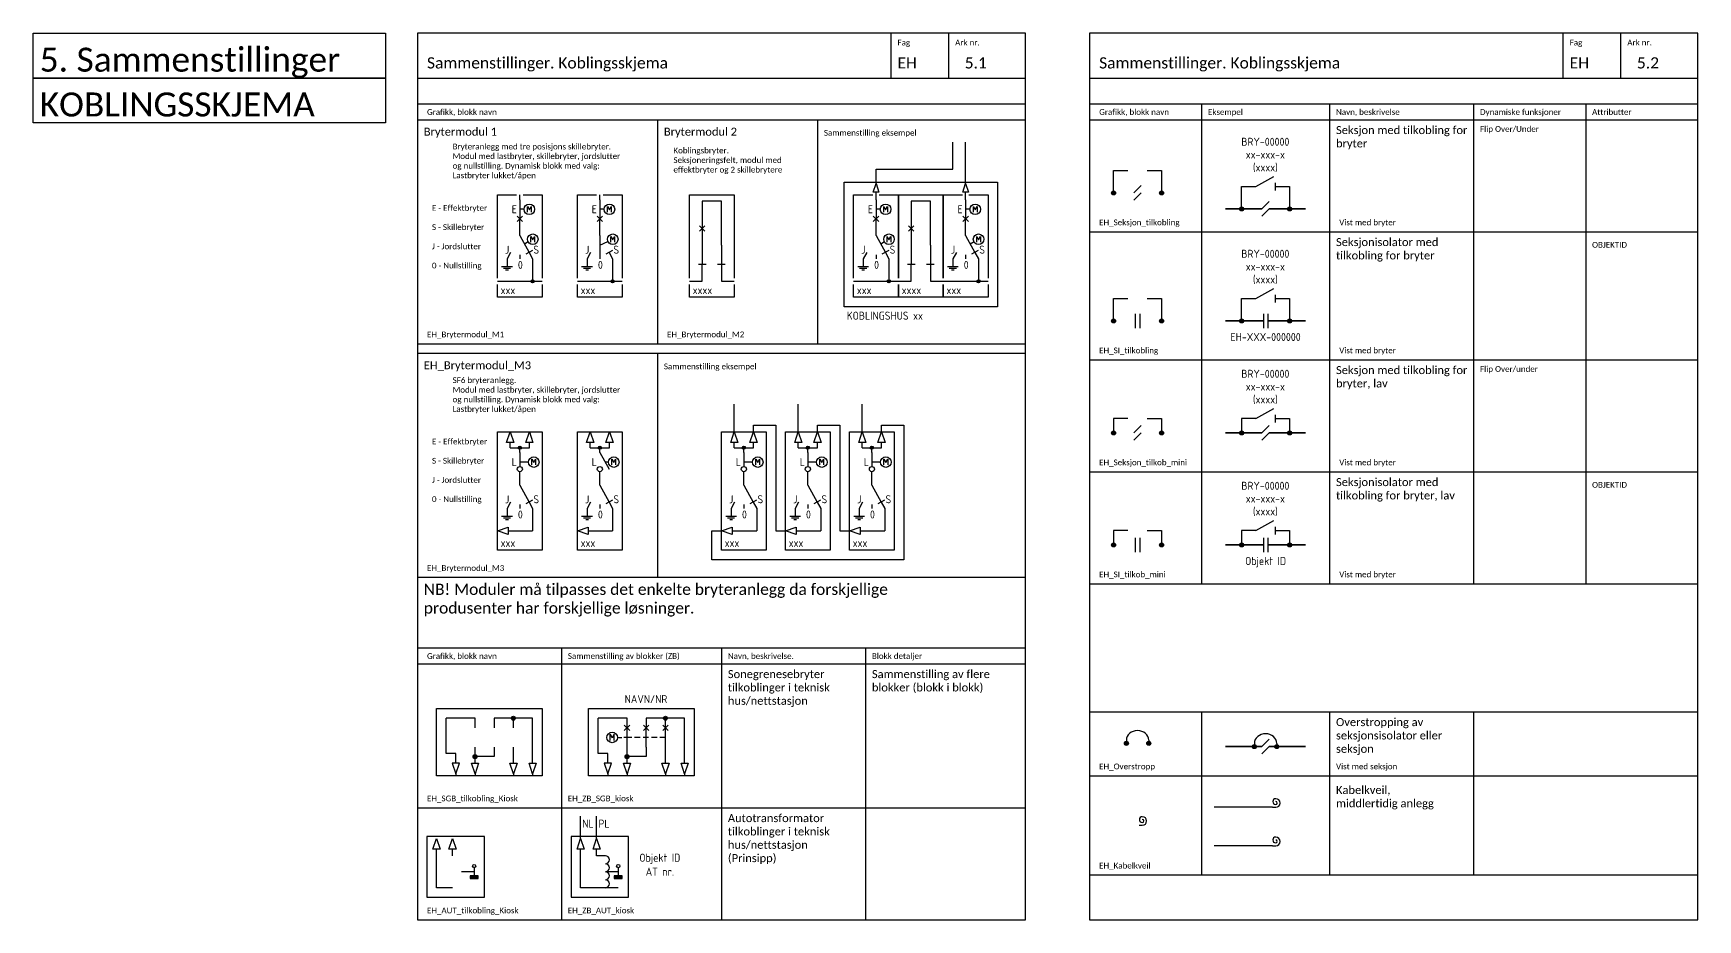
# Model space of a CAD drawing. Header units: millimetres. Extents: x -120 to 1240, y -2156 to 277.
# Drawn here: x -120 to 400, y -1228 to -951 of the extents above; entities that cross this region are included whole.
import ezdxf
from ezdxf.enums import TextEntityAlignment as Align

# ---------------------------------------------------------------- set-up
doc = ezdxf.new("R2010")
doc.units = ezdxf.units.MM
doc.linetypes.add('STIPLET', pattern=[3.75, 2.5, -1.25])
doc.linetypes.add('STIPLET2', pattern=[1.875, 0.625, -1.25])
for name, color, linetype in [('JBT_Tekst_25', 2, 'Continuous'), ('JBTEH_ATT_Tekst', 2, 'Continuous'), ('JBTEH_Komponenter', 4, 'Continuous'), ('JBTEH_LED_Hoeyspenning_kabel', 4, 'KABEL2'), ('JBTEH_LED_Hoeyspenning_linje', 4, 'KABEL'), ('JBTEH_Stiplet2', 4, 'STIPLET2'), ('RAMME', 5, 'Continuous'), ('RAMME SYMBOLER', 4, 'Continuous'), ('RAMME TEKST', 7, 'Continuous')]:
    doc.layers.add(name, color=color, linetype=linetype)
doc.layers.add('JBTEH_ATT_OBJEKTID', color=2, linetype='Continuous', lineweight=25)
doc.layers.add('JBTEH_KTL_Sort', color=7, linetype='Continuous', lineweight=35)
doc.styles.add('Calibri', font='calibri.ttf')
doc.styles.add('ISO25', font='isocp.shx', dxfattribs={"width": 0.9, "height": 2.5})
doc.styles.get("Standard").update_dxf_attribs({"font": 'txt.shx'})
doc.linetypes.add('KABEL', pattern='A,0.3,-0.001,0.3,-0.001,0.3,-0.001,["x",Standard,S=0.25,R=0,X=0,Y=-0.08],-0.001', length=0.904)
doc.linetypes.add('KABEL2', pattern='A,0.3,-0.1,0.3,-0.1,0.3,-0.1,["x",Standard,S=0.25,R=0,X=0,Y=-0.08],-0.1', length=1.3)

# ---------------------------------------------------------------- blocks, each defined once
blk = doc.blocks.new('EH_Endemuffe')
for p, q in [((0, 1.125), (3.375, 0)), ((0, -1.125), (0, 1.125)), ((3.375, 0), (0, -1.125))]:
    blk.add_line(p, q)
blk = doc.blocks.new('EH_Koblingspunkt')
h = blk.add_hatch(color=256)
h.dxf.hatch_style = 1
edge = h.paths.add_edge_path()
edge.add_arc((0, 0), 0.625, 0, 360)
blk.add_circle((0, 0), 0.625)
blk = doc.blocks.new('EH_Seksjon')
at = {"color": 7}
for p, q in [((0, 0), (2.29, 2.29)), ((0, -2.29), (2.29, 0))]:
    blk.add_line(p, q, dxfattribs=at)
blk = doc.blocks.new('*U74')
for p, q in [((-6.36, 0), (-6.36, 7)), ((-6.36, 7), (-1.86, 7)), ((4.14, 7), (8.64, 7)), ((8.64, 7), (8.64, 0))]:
    blk.add_line(p, q)
for name, p in [('EH_Koblingspunkt', (-6.36, 0)), ('EH_Seksjon', (0, 0)), ('EH_Koblingspunkt', (8.64, 0))]:
    blk.add_blockref(name, p)
blk = doc.blocks.new('*U76')
for p, q in [((-1.86, 4.5), (-6.36, 4.5)), ((-6.36, 4.5), (-6.36, 0)), ((4.14, 4.5), (8.64, 4.5)), ((8.64, 4.5), (8.64, 0))]:
    blk.add_line(p, q)
for name, p in [('EH_Koblingspunkt', (-6.36, 0)), ('EH_Seksjon', (0, 0)), ('EH_Koblingspunkt', (8.64, 0))]:
    blk.add_blockref(name, p)
blk = doc.blocks.new('*U142')
h = blk.add_hatch(color=256)
h.dxf.hatch_style = 1
edge = h.paths.add_edge_path()
edge.add_arc((11, 5), 0.5, 0, 360)
for p, q in [((7, 30.5), (7, 32)), ((8.34, 27.5), (7, 27.5)), ((7, 19.26), (7, 24.5)), ((9.61, 17.31), (8.45, 16.64)), ((4.09, 14.01), (3, 12.05)), ((3, 12.05), (3, 9.65)), ((7, 13.26), (7, 12.05)), ((9.91, 14.01), (11, 12.05)), ((11, 12.05), (11, 5)), ((1.32, 9.65), (4.68, 9.65)), ((1.88, 9.09), (4.12, 9.09)), ((2.58, 8.53), (3.42, 8.53)), ((0, 5), (14, 5))]:
    blk.add_line(p, q)
at = {"color": 5}
for p, q in [((7, 30.5), (7, 24.5)), ((7, 19.26), (9.91, 14.01))]:
    blk.add_line(p, q, dxfattribs=at)
at = {"color": 7}
for p, q in [((7.85, 25.35), (6.15, 23.65)), ((7.85, 23.65), (6.15, 25.35)), ((10.96, 14.6), (8.86, 13.43))]:
    blk.add_line(p, q, dxfattribs=at)
at = {"color": 8}
for points in [[(0, 6), (0, 32), (6, 32)], [(8, 32), (14, 32), (14, 6)], [(14, 4), (14, 0), (0, 0), (0, 4)]]:
    blk.add_lwpolyline(points, dxfattribs=at)
for points in [[(9.41, 26.6), (9.41, 28.4), (9.99, 27.37), (10.57, 28.4), (10.57, 26.6)], [(10.46, 17.23), (10.46, 19.03), (11.04, 18), (11.62, 19.03), (11.62, 17.23)]]:
    blk.add_lwpolyline(points)
at = {"linetype": 'ByBlock'}
for centre in [(9.99, 27.5), (11.04, 18.13)]:
    blk.add_circle(centre, 1.65, dxfattribs=at)
blk.add_circle((11, 5), 0.5)
at = {"layer": 'JBTEH_ATT_Tekst', "style": 'ISO25'}
for s, p in [('E', (4.46, 26.25)), ('J', (2.35, 13.63)), ('S', (11.25, 13.63)), ('0', (6.4, 8.88))]:
    blk.add_text(s, height=2.5, dxfattribs=at).set_placement(p)
blk.add_attdef('BRYTERNR', (1, 1), '', height=2.5, dxfattribs=at)
blk = doc.blocks.new('*U141')
h = blk.add_hatch(color=256)
h.dxf.hatch_style = 1
edge = h.paths.add_edge_path()
edge.add_arc((11, 5), 0.5, 0, 360)
for p, q in [((7, 30.5), (7, 32)), ((8.34, 27.5), (7, 27.5)), ((7, 19.26), (7, 24.5)), ((7, 16.26), (9.54, 17.44)), ((4.09, 14.01), (3, 12.05)), ((3, 12.05), (3, 9.65)), ((7, 13.26), (7, 12.05)), ((9.91, 14.01), (11, 12.05)), ((11, 12.05), (11, 5)), ((1.32, 9.65), (4.68, 9.65)), ((1.88, 9.09), (4.12, 9.09)), ((2.58, 8.53), (3.42, 8.53)), ((0, 5), (14, 5))]:
    blk.add_line(p, q)
at = {"color": 5}
for p, q in [((7, 30.5), (7, 24.5)), ((7, 19.26), (7, 13.26))]:
    blk.add_line(p, q, dxfattribs=at)
at = {"color": 7}
for p, q in [((7.85, 25.35), (6.15, 23.65)), ((7.85, 23.65), (6.15, 25.35)), ((10.96, 14.6), (8.86, 13.43))]:
    blk.add_line(p, q, dxfattribs=at)
at = {"color": 8}
for points in [[(0, 6), (0, 32), (6, 32)], [(8, 32), (14, 32), (14, 6)], [(14, 4), (14, 0), (0, 0), (0, 4)]]:
    blk.add_lwpolyline(points, dxfattribs=at)
for points in [[(9.41, 26.6), (9.41, 28.4), (9.99, 27.37), (10.57, 28.4), (10.57, 26.6)], [(10.46, 17.23), (10.46, 19.03), (11.04, 18), (11.62, 19.03), (11.62, 17.23)]]:
    blk.add_lwpolyline(points)
at = {"linetype": 'ByBlock'}
for centre in [(9.99, 27.5), (11.04, 18.13)]:
    blk.add_circle(centre, 1.65, dxfattribs=at)
blk.add_circle((11, 5), 0.5)
at = {"layer": 'JBTEH_ATT_Tekst', "style": 'ISO25'}
for s, p in [('E', (4.46, 26.25)), ('J', (2.35, 13.63)), ('S', (11.25, 13.63)), ('0', (6.4, 8.88))]:
    blk.add_text(s, height=2.5, dxfattribs=at).set_placement(p)
blk.add_attdef('BRYTERNR', (1, 1), '', height=2.5, dxfattribs=at)
blk = doc.blocks.new('EH_Brytermodul_M2')
at = {"color": 5}
for p, q in [((4, 27.5), (4, 21.5)), ((4, 16.26), (4, 10.26)), ((10, 16.26), (10, 10.26))]:
    blk.add_line(p, q, dxfattribs=at)
at = {"color": 7}
for p, q in [((4.85, 22.35), (3.15, 20.65)), ((4.85, 20.65), (3.15, 22.35)), ((5.2, 10.26), (2.8, 10.26)), ((11.2, 10.26), (8.8, 10.26))]:
    blk.add_line(p, q, dxfattribs=at)
at = {"color": 8}
for points in [[(0, 6), (0, 32), (14, 32), (14, 6)], [(14, 4), (14, 0), (0, 0), (0, 4)]]:
    blk.add_lwpolyline(points, dxfattribs=at)
for points in [[(10, 16.26), (10, 30.07), (4, 30.07), (4, 27.5)], [(4, 21.5), (4, 16.26)], [(0, 5), (4, 5), (4, 10.26)], [(10, 10.26), (10, 5), (14, 5)]]:
    blk.add_lwpolyline(points)
at = {"layer": 'JBTEH_ATT_Tekst', "style": 'ISO25'}
blk.add_attdef('BRYTERNR', (1, 1), '', height=2.5, dxfattribs=at)
blk = doc.blocks.new('*U140')
h = blk.add_hatch(color=256)
h.dxf.hatch_style = 1
edge = h.paths.add_edge_path()
edge.add_arc((7, 32), 0.5, 0, 360)
for p, q in [((2.88, 33.62), (4, 37)), ((4, 37), (5.12, 33.62)), ((8.88, 33.62), (10, 37)), ((10, 37), (11.12, 33.62)), ((5.12, 33.62), (2.88, 33.62)), ((4, 32), (4, 33.62)), ((4, 32), (10, 32)), ((7, 30.5), (7, 32)), ((11.12, 33.62), (8.88, 33.62)), ((10, 32), (10, 33.62)), ((8.66, 27.5), (7, 27.5)), ((9.7, 27.5), (8.66, 27.5)), ((7, 20.26), (7, 24.5)), ((1.32, 10.65), (4.68, 10.65)), ((4.09, 15.01), (3, 13.05)), ((3, 13.05), (3, 10.65)), ((7, 14.26), (7, 13.05)), ((9.91, 15.01), (11, 13.05)), ((11, 13.05), (11, 6)), ((0, 6), (3.38, 7.12)), ((3.38, 4.88), (0, 6)), ((1.88, 10.09), (4.12, 10.09)), ((2.58, 9.53), (3.42, 9.53)), ((3.38, 7.12), (3.38, 4.88)), ((3.38, 6), (11, 6))]:
    blk.add_line(p, q)
at = {"color": 5}
for p, q in [((7, 30.5), (7, 26.1)), ((7, 20.26), (9.91, 15.01))]:
    blk.add_line(p, q, dxfattribs=at)
at = {"color": 7}
blk.add_line((10.96, 15.6), (8.86, 14.43), dxfattribs=at)
at = {"color": 8}
blk.add_lwpolyline([(14, 0), (0, 0), (0, 37), (14, 37), (14, 0)], close=True, dxfattribs=at)
blk.add_lwpolyline([(10.77, 26.6), (10.77, 28.4), (11.35, 27.37), (11.93, 28.4), (11.93, 26.6)])
blk.add_circle((7, 32), 0.5)
at = {"color": 7}
blk.add_circle((7, 25.3), 0.8, dxfattribs=at)
at = {"linetype": 'ByBlock'}
blk.add_circle((11.35, 27.5), 1.65, dxfattribs=at)
at = {"layer": 'JBTEH_ATT_Tekst', "style": 'ISO25'}
for s, p in [('L', (4.46, 26.25)), ('J', (2.35, 14.63)), ('S', (11.25, 14.63)), ('0', (6.4, 9.88))]:
    blk.add_text(s, height=2.5, dxfattribs=at).set_placement(p)
blk.add_attdef('BRYTERNR', (1, 1), '', height=2.5, dxfattribs=at)
blk = doc.blocks.new('*U139')
h = blk.add_hatch(color=256)
h.dxf.hatch_style = 1
edge = h.paths.add_edge_path()
edge.add_arc((7, 32), 0.5, 0, 360)
for p, q in [((2.88, 33.62), (4, 37)), ((4, 37), (5.12, 33.62)), ((8.88, 33.62), (10, 37)), ((10, 37), (11.12, 33.62)), ((5.12, 33.62), (2.88, 33.62)), ((4, 32), (4, 33.62)), ((4, 32), (10, 32)), ((7, 30.5), (7, 32)), ((11.12, 33.62), (8.88, 33.62)), ((10, 32), (10, 33.62)), ((9.7, 27.5), (8.66, 27.5)), ((7, 20.26), (7, 24.5)), ((1.32, 10.65), (4.68, 10.65)), ((4.09, 15.01), (3, 13.05)), ((3, 13.05), (3, 10.65)), ((7, 14.26), (7, 13.05)), ((9.91, 15.01), (11, 13.05)), ((11, 13.05), (11, 6)), ((0, 6), (3.38, 7.12)), ((3.38, 4.88), (0, 6)), ((1.88, 10.09), (4.12, 10.09)), ((2.58, 9.53), (3.42, 9.53)), ((3.38, 7.12), (3.38, 4.88)), ((3.38, 6), (11, 6))]:
    blk.add_line(p, q)
at = {"color": 5}
for p, q in [((7, 30.5), (9.91, 25.25)), ((7, 20.26), (9.91, 15.01))]:
    blk.add_line(p, q, dxfattribs=at)
at = {"color": 7}
blk.add_line((10.96, 15.6), (8.86, 14.43), dxfattribs=at)
at = {"color": 8}
blk.add_lwpolyline([(14, 0), (0, 0), (0, 37), (14, 37), (14, 0)], close=True, dxfattribs=at)
blk.add_lwpolyline([(10.77, 26.6), (10.77, 28.4), (11.35, 27.37), (11.93, 28.4), (11.93, 26.6)])
blk.add_circle((7, 32), 0.5)
at = {"color": 7}
blk.add_circle((7, 25.3), 0.8, dxfattribs=at)
at = {"linetype": 'ByBlock'}
blk.add_circle((11.35, 27.5), 1.65, dxfattribs=at)
at = {"layer": 'JBTEH_ATT_Tekst', "style": 'ISO25'}
for s, p in [('L', (4.46, 26.25)), ('J', (2.35, 14.63)), ('S', (11.25, 14.63)), ('0', (6.4, 9.88))]:
    blk.add_text(s, height=2.5, dxfattribs=at).set_placement(p)
blk.add_attdef('BRYTERNR', (1, 1), '', height=2.5, dxfattribs=at)
blk = doc.blocks.new('*U184')
at = {"color": 5}
blk.add_line((0, 0), (5.6, 3.1), dxfattribs=at)
at = {"color": 7}
blk.add_line((6, 1.2), (6, -1.2), dxfattribs=at)
at = {"layer": 'JBTEH_ATT_OBJEKTID', "style": 'ISO25'}
blk.add_attdef('OBJEKTID', text='', height=2.5, dxfattribs=at).set_placement((2.92, 12.75), align=Align.CENTER)
at = {"layer": 'JBTEH_ATT_Tekst', "style": 'ISO25'}
for tag, p in [('NAVN/NR', (2.92, 8.75)), ('TILH_OBJEKT', (2.92, 4.75))]:
    blk.add_attdef(tag, text='', height=2.5, dxfattribs=at).set_placement(p, align=Align.CENTER)
blk = doc.blocks.new('EH_Seksjonsisolator')
at = {"color": 7}
for p, q in [((0, 2.25), (0, -2.25)), ((1.4, 2.25), (1.4, -2.25))]:
    blk.add_line(p, q, dxfattribs=at)
at = {"layer": 'JBTEH_ATT_OBJEKTID', "style": 'ISO25'}
blk.add_attdef('OBJEKTID', text='', height=2.5, dxfattribs=at).set_placement((0.7, -6.25), align=Align.CENTER)
blk = doc.blocks.new('EH_SI_tilkobling')
for p, q in [((-6.8, 0), (-6.8, 7)), ((-6.8, 7), (-2.3, 7)), ((3.7, 7), (8.2, 7)), ((8.2, 7), (8.2, 0))]:
    blk.add_line(p, q)
for p in [(-6.8, 0), (8.2, 0)]:
    blk.add_blockref('EH_Koblingspunkt', p)
at = {"layer": 'JBTEH_Komponenter'}
blk.add_blockref('EH_Seksjonsisolator', (0, 0), dxfattribs=at)
at = {"layer": 'JBTEH_ATT_OBJEKTID', "style": 'ISO25'}
blk.add_attdef('OBJEKTID', text='', height=2.5, dxfattribs=at).set_placement((0.7, -6.25), align=Align.CENTER)
blk = doc.blocks.new('EH_SI_tilkobl_mini')
for p, q in [((-2.3, 4.5), (-6.8, 4.5)), ((-6.8, 4.5), (-6.8, 0)), ((3.7, 4.5), (8.2, 4.5)), ((8.2, 4.5), (8.2, 0))]:
    blk.add_line(p, q)
for p in [(-6.8, 0), (8.2, 0)]:
    blk.add_blockref('EH_Koblingspunkt', p)
at = {"layer": 'JBTEH_Komponenter'}
blk.add_blockref('EH_Seksjonsisolator', (0, 0), dxfattribs=at)
at = {"layer": 'JBTEH_ATT_OBJEKTID', "style": 'ISO25'}
blk.add_attdef('OBJEKTID', text='', height=2.5, dxfattribs=at).set_placement((0.7, -6.25), align=Align.CENTER)
blk = doc.blocks.new('EH_SGB_tilkobling_kiosk')
at = {"ltscale": 5}
for p, q in [((-6, 18), (-15, 18)), ((-6, 15), (-6, 18)), ((12, 18), (0, 18)), ((0, 18), (0, 15)), ((6, 15), (6, 18)), ((12, 4), (12, 18)), ((-12, 4), (-12, 7)), ((-6, 4), (-6, 9)), ((0, 6), (-6, 6)), ((0, 9), (0, 6)), ((6, 4), (6, 9))]:
    blk.add_line(p, q, dxfattribs=at)
for p, q in [((-15, 7), (-15, 18)), ((-12, 7), (-15, 7)), ((-13.125, 4), (-12, 0.625)), ((-10.875, 4), (-13.125, 4)), ((-12, 0.625), (-10.875, 4)), ((-12, 0.625), (-12, 0)), ((-6, 0.625), (-7.125, 4)), ((-7.125, 4), (-4.875, 4)), ((-4.875, 4), (-6, 0.625)), ((-6, 0.625), (-6, 0)), ((6, 0.625), (4.875, 4)), ((4.875, 4), (7.125, 4)), ((7.125, 4), (6, 0.625)), ((6, 0.625), (6, 0)), ((12, 0.625), (10.875, 4)), ((10.875, 4), (13.125, 4)), ((13.125, 4), (12, 0.625)), ((12, 0.625), (12, 0))]:
    blk.add_line(p, q)
blk.add_lwpolyline([(-18, 21), (15, 21), (15, 0), (-18, 0)], close=True)
for p in [(6, 18), (-6, 6)]:
    blk.add_blockref('EH_Koblingspunkt', p)
blk = doc.blocks.new('EH_Skinnejord')
h = blk.add_hatch(color=256)
h.dxf.hatch_style = 1
h.paths.add_polyline_path([(2.75, -2.15), (5.25, -2.15), (5.25, -1.25), (2.75, -1.25)])
for p, q in [((4, 0), (0, 0)), ((4, 1.25), (4, -1.25))]:
    blk.add_line(p, q)
blk.add_lwpolyline([(2.75, -2.15), (5.25, -2.15), (5.25, -1.25), (2.75, -1.25)], close=True)
blk.add_circle((4, 1.75), 0.5)
blk = doc.blocks.new('EH_AUT_tilkobling_Kiosk')
for p, q in [((3, 3), (3, 15)), ((8, 13), (8, 15)), ((8, 3), (3, 3))]:
    blk.add_line(p, q)
blk.add_lwpolyline([(0, 0), (18, 0), (18, 19), (0, 19)], close=True)
at = {"rotation": 90}
for p in [(3, 15), (8, 15)]:
    blk.add_blockref('EH_Endemuffe', p, dxfattribs=at)
blk.add_blockref('EH_Skinnejord', (10.75, 8))
blk = doc.blocks.new('*U77')
for p, q in [((-5.29, 2), (-5.29, 4)), ((-5.29, 4), (-4.65, 2.85)), ((-4.01, 4), (-4.65, 2.85)), ((-4.01, 2), (-4.01, 4)), ((-3, 3), (-1.66, 3))]:
    blk.add_line(p, q)
at = {"color": 0, "linetype": 'ByBlock'}
blk.add_line((0, 3), (-1, 3), dxfattribs=at)
blk.add_circle((-4.65, 3), 1.65, dxfattribs=at)
blk = doc.blocks.new('*U214')
at = {"color": 7}
for p, q in [((-0.85, 5.15), (0.85, 6.85)), ((-0.85, 6.85), (0.85, 5.15)), ((5.15, 5.15), (6.85, 6.85)), ((5.15, 6.85), (6.85, 5.15)), ((11.15, 5.15), (12.85, 6.85)), ((11.15, 6.85), (12.85, 5.15))]:
    blk.add_line(p, q, dxfattribs=at)
at = {"color": 5}
for p, q in [((0, 0), (0, 6)), ((6, 0), (6, 6)), ((12, 0), (12, 6))]:
    blk.add_line(p, q, dxfattribs=at)
at = {"linetype": 'STIPLET', "ltscale": 0.7}
blk.add_line((12, 3), (0, 3), dxfattribs=at)
at = {"layer": 'JBTEH_ATT_Tekst', "style": 'ISO25'}
for tag, p in [('NAVN/NR', (5.92, 13.75)), ('OBJEKTID', (5.92, 17.75)), ('TILH_OBJEKT', (5.92, 9.75))]:
    blk.add_attdef(tag, text='', height=2.5, dxfattribs=at).set_placement(p, align=Align.CENTER)
blk = doc.blocks.new('EH_ZB_SGB_kiosk')
at = {"layer": 'JBTEH_Komponenter'}
for name, p in [('EH_SGB_tilkobling_kiosk', (18, 0)), ('*U77', (12, 9))]:
    blk.add_blockref(name, p, dxfattribs=at)
blk.add_blockref('*U214', (12, 9), dxfattribs=at).add_auto_attribs({'NAVN/NR': 'NAVN/NR'})
blk = doc.blocks.new('EH_AUT')
for p, q in [((-4, 5), (-6.75, 5)), ((0, 0), (-4, 0)), ((0, -5), (-6.75, -5))]:
    blk.add_line(p, q)
for centre in [(-4, 3.75), (-4, 1.25), (-4, -1.25), (-4, -3.75)]:
    blk.add_arc(centre, 1.25, 270, 90)
at = {"layer": 'JBTEH_ATT_OBJEKTID', "style": 'ISO25', "flags": 4}
blk.add_attdef('OBJEKTID', text='', height=2.5, dxfattribs=at).set_placement((13, 4), align=Align.MIDDLE)
at = {"layer": 'JBTEH_ATT_Tekst', "style": 'ISO25', "flags": 4}
for tag, p in [('NAVN/NR', (13, 0)), ('TILH_OBJEKT', (13, -4))]:
    blk.add_attdef(tag, text='', height=2.5, dxfattribs=at).set_placement(p, align=Align.MIDDLE)
blk = doc.blocks.new('EH_ZB_AUT_kiosk')
at = {"layer": 'JBTEH_LED_Hoeyspenning_kabel', "ltscale": 5}
for p, q in [((3, 18.375), (3, 25.4)), ((8, 18.375), (8, 25.4))]:
    blk.add_line(p, q, dxfattribs=at)
at = {"layer": 'JBTEH_Komponenter'}
blk.add_blockref('EH_AUT_tilkobling_Kiosk', (0, 0), dxfattribs=at)
ref = blk.add_blockref('EH_AUT', (14.75, 8), dxfattribs=at)
ref.add_attrib('OBJEKTID', 'Objekt ID', dxfattribs={"layer": 'JBTEH_ATT_OBJEKTID', "height": 2.5, "style": 'ISO25'}).set_placement((27.75, 12), align=Align.MIDDLE)
ref.add_attrib('NAVN/NR', 'AT nr.', dxfattribs={"layer": 'JBTEH_ATT_Tekst', "height": 2.5, "style": 'ISO25'}).set_placement((27.75, 8), align=Align.MIDDLE)
blk = doc.blocks.new('EH_Kabelkveil')
blk.add_line((0, 0), (0.984375, 0))
for centre, radius, start, end in [((0.984375, 1.8), 0.9, 90, 270), ((0.984375, 1.35), 1.35, 270, 90), ((0.984375, 1.35), 0.45, 270, 90)]:
    blk.add_arc(centre, radius, start, end)
blk = doc.blocks.new('EH_Overstropp')
for p, q in [((-3.5, 1), (-3.5, 0)), ((3.5, 1), (3.5, 0))]:
    blk.add_line(p, q)
blk.add_ellipse((0, 1), major_axis=(-3.5, 0), ratio=0.857143, start_param=3.141593, end_param=6.283185)
for p in [(-3.5, 0), (3.5, 0)]:
    blk.add_blockref('EH_Koblingspunkt', p)

msp = doc.modelspace()

# ---------------------------------------------------------------- hatches: boundary and pattern name
h = msp.add_hatch()
h.set_pattern_fill('ANGLE', color=256)
h.set_pattern_definition([(0, (-197.0145, 431.62), (0, 6.985), [5.08, -1.905]), (90, (-197.0145, 431.62), (-6.985, 4e-16), [5.08, -1.905])])
edge = h.paths.add_edge_path()
edge.add_arc((28.24, -1211.38), 0.5, 0, 360)
h = msp.add_hatch()
h.set_pattern_fill('ANGLE', color=256)
h.set_pattern_definition([(0, (-199.024, 430.2296), (0, 6.985), [5.08, -1.905]), (90, (-199.024, 430.2296), (-6.985, 4e-16), [5.08, -1.905])])
edge = h.paths.add_edge_path()
edge.add_arc((26.23, -1212.77), 0.5, 0, 360)

# ---------------------------------------------------------------- linework, layer by layer
at = {"layer": 'JBTEH_Komponenter'}
for p, q in [((143.29, -1001.5), (143.29, -1000.64)), ((171.29, -1001.5), (171.29, -1000.64))]:
    msp.add_line(p, q, dxfattribs=at)
msp.add_lwpolyline([(133.29, -997.5), (181.29, -997.5), (181.29, -1036.5), (133.29, -1036.5)], close=True, dxfattribs=at)
at = {"layer": 'JBTEH_KTL_Sort'}
for p, q in [((252.5, -1005.9), (263.86, -1005.9)), ((266.14, -1005.9), (277.5, -1005.9)), ((252.5, -1040.9), (264.3, -1040.9)), ((265.7, -1040.9), (277.5, -1040.9)), ((252.5, -1075.9), (263.86, -1075.9)), ((266.14, -1075.9), (277.5, -1075.9)), ((252.5, -1110.9), (264.3, -1110.9)), ((265.7, -1110.9), (277.5, -1110.9)), ((252.5, -1173.9), (263.86, -1173.9)), ((266.14, -1173.9), (277.5, -1173.9))]:
    msp.add_line(p, q, dxfattribs=at)
at = {"layer": 'JBTEH_LED_Hoeyspenning_kabel', "ltscale": 5}
for p, q in [((171.29, -997.94), (171.29, -985.03)), ((99, -1075.5), (99, -1066.93)), ((119, -1075.5), (119, -1066.93)), ((139, -1075.5), (139, -1066.93))]:
    msp.add_line(p, q, dxfattribs=at)
at = {"layer": 'JBTEH_LED_Hoeyspenning_kabel', "ltscale": 5, "flags": 128}
msp.add_lwpolyline([(143.29, -997.94), (143.29, -993.5), (167.29, -993.5), (167.29, -985.03)], dxfattribs=at)
at = {"layer": 'JBTEH_LED_Hoeyspenning_kabel', "ltscale": 5}
for points in [[(145, -1075.5), (145, -1073.5), (152, -1073.5), (152, -1115.5), (92, -1115.5), (92, -1106.5), (95, -1106.5)], [(105, -1075.5), (105, -1073.5), (112, -1073.5), (112, -1106.5), (115, -1106.5)], [(125, -1075.5), (125, -1073.5), (132, -1073.5), (132, -1106.5), (135, -1106.5)]]:
    msp.add_lwpolyline(points, dxfattribs=at)
at = {"layer": 'JBTEH_LED_Hoeyspenning_linje', "ltscale": 5}
for p, q in [((267.17, -1192.88), (248.97, -1192.88)), ((267.17, -1204.88), (248.97, -1204.88))]:
    msp.add_line(p, q, dxfattribs=at)
at = {"layer": 'RAMME'}
for points in [[(-120, -951), (-10, -951), (-10, -965), (-120, -965)], [(190, -951), (0, -951), (0, -1228), (190, -1228)], [(400, -951), (210, -951), (210, -1228), (400, -1228)], [(-120, -965), (-10, -965), (-10, -979), (-120, -979)]]:
    msp.add_lwpolyline(points, close=True, dxfattribs=at)
for points in [[(0, -965), (190, -965)], [(210, -965), (400, -965)]]:
    msp.add_lwpolyline(points, dxfattribs=at)
at = {"layer": 'RAMME SYMBOLER'}
for p, q in [((148, -965), (148, -951)), ((166, -965), (166, -951)), ((358, -965), (358, -951)), ((376, -965), (376, -951)), ((0, -973), (190, -973)), ((210, -973), (400, -973)), ((245, -973), (245, -1123)), ((285, -973), (285, -1123)), ((330, -973), (330, -1123)), ((365, -973), (365, -1123)), ((0, -978), (190, -978)), ((75, -978), (75, -1048)), ((125, -978), (125, -1048)), ((210, -978), (400, -978)), ((210, -1013), (400, -1013)), ((0, -1048), (190, -1048)), ((0, -1051), (190, -1051)), ((75, -1051), (75, -1121)), ((210, -1053), (400, -1053)), ((210, -1088), (400, -1088)), ((0, -1121), (190, -1121)), ((210, -1123), (400, -1123)), ((0, -1143), (190, -1143)), ((45, -1143), (45, -1228)), ((95, -1143), (95, -1228)), ((140, -1143), (140, -1228)), ((0, -1148), (190, -1148)), ((210, -1163), (400, -1163)), ((245, -1163), (245, -1183)), ((285, -1163), (285, -1214)), ((330, -1163), (330, -1214)), ((210, -1183), (400, -1183)), ((245, -1183), (245, -1214)), ((0, -1193), (190, -1193)), ((210, -1214), (400, -1214))]:
    msp.add_line(p, q, dxfattribs=at)

# ---------------------------------------------------------------- block references
at = {"layer": 'JBTEH_Komponenter'}
for name, p, values in [('*U184', (262, -998.9), {'OBJEKTID': 'BRY-00000', 'NAVN/NR': 'xx-xxx-x', 'TILH_OBJEKT': '(xxxx)'}), ('*U142', (25, -1033.5), {'BRYTERNR': 'xxx'}), ('*U141', (50, -1033.5), {'BRYTERNR': 'xxx'}), ('EH_Brytermodul_M2', (85, -1033.5), {'BRYTERNR': 'xxxx'}), ('*U142', (136.29, -1033.5), {'BRYTERNR': 'xxx'}), ('EH_Brytermodul_M2', (150.29, -1033.5), {'BRYTERNR': 'xxxx'}), ('*U142', (164.29, -1033.5), {'BRYTERNR': 'xxx'}), ('*U184', (262, -1033.9), {'OBJEKTID': 'BRY-00000', 'NAVN/NR': 'xx-xxx-x', 'TILH_OBJEKT': '(xxxx)'}), ('EH_SI_tilkobling', (264.3, -1040.9), {'OBJEKTID': 'EH-XXX-000000'}), ('*U184', (262, -1071.4), {'OBJEKTID': 'BRY-00000', 'NAVN/NR': 'xx-xxx-x', 'TILH_OBJEKT': '(xxxx)'}), ('*U140', (25, -1112.5), {'BRYTERNR': 'xxx'}), ('*U139', (50, -1112.5), {'BRYTERNR': 'xxx'}), ('*U140', (95, -1112.5), {'BRYTERNR': 'xxx'}), ('*U140', (115, -1112.5), {'BRYTERNR': 'xxx'}), ('*U140', (135, -1112.5), {'BRYTERNR': 'xxx'}), ('*U184', (262, -1106.4), {'OBJEKTID': 'BRY-00000', 'NAVN/NR': 'xx-xxx-x', 'TILH_OBJEKT': '(xxxx)'}), ('EH_SI_tilkobl_mini', (264.3, -1110.9), {'OBJEKTID': 'Objekt ID'})]:
    msp.add_blockref(name, p, dxfattribs=at).add_auto_attribs(values)
at = {"layer": 'JBTEH_Komponenter', "xscale": 0.8, "yscale": 0.8, "zscale": 0.8, "rotation": 90}
for p in [(143.29, -1000.64), (171.29, -1000.64)]:
    msp.add_blockref('EH_Endemuffe', p, dxfattribs=at)
at = {"layer": 'JBTEH_Komponenter'}
for name, p in [('*U74', (223.86, -1000.9)), ('*U74', (263.86, -1005.9)), ('EH_SI_tilkobling', (224.3, -1040.9)), ('*U76', (223.86, -1075.9)), ('*U76', (263.86, -1075.9)), ('EH_SI_tilkobl_mini', (224.3, -1110.9)), ('EH_SGB_tilkobling_kiosk', (24, -1183.03)), ('EH_Overstropp', (225, -1172.9)), ('EH_Overstropp', (265, -1173.9)), ('EH_Seksjon', (263.86, -1173.9)), ('EH_Kabelkveil', (267.17, -1192.88)), ('EH_Kabelkveil', (225.5, -1198.5)), ('EH_AUT_tilkobling_Kiosk', (3, -1221)), ('EH_Kabelkveil', (267.17, -1204.88))]:
    msp.add_blockref(name, p, dxfattribs=at)
at = {"layer": 'JBTEH_Stiplet2'}
for name, p in [('EH_ZB_SGB_kiosk', (53.5, -1183.03)), ('EH_ZB_AUT_kiosk', (48, -1221))]:
    msp.add_blockref(name, p, dxfattribs=at)

# ---------------------------------------------------------------- texts
at = {"layer": 'JBT_Tekst_25', "linetype": 'ByBlock', "style": 'ISO25'}
msp.add_text('KOBLINGSHUS xx', height=2.5, dxfattribs=at).set_placement((134.14, -1040.5))
at = {"layer": 'JBT_Tekst_25', "style": 'ISO25'}
for s, p in [('NL', (53.3, -1197.97)), ('PL', (58.3, -1197.97))]:
    msp.add_text(s, height=2.5, dxfattribs=at).set_placement(p, align=Align.MIDDLE_CENTER)
at = {"layer": 'RAMME TEKST', "style": 'Calibri'}
for s, height, p in [('5. Sammenstillinger ', 7.5, (-118, -963)), ('KOBLINGSSKJEMA', 7.5, (-118, -977)), ('OBJEKTID', 1.8, (367, -1018)), ('OBJEKTID', 1.8, (367, -1093))]:
    msp.add_text(s, height=height, dxfattribs=at).set_placement(p)
at = {"layer": 'RAMME TEKST', "linetype": 'ByBlock', "style": 'Calibri'}
for s, height, p in [('Fag', 1.8, (150, -954.8)), ('Ark nr.', 1.8, (168, -954.8)), ('Fag', 1.8, (360, -954.8)), ('Ark nr.', 1.8, (378, -954.8)), ('Sammenstillinger. Koblingsskjema', 3.5, (3, -962)), ('EH', 3.5, (150, -962)), ('5.1', 3.5, (171, -962)), ('Sammenstillinger. Koblingsskjema', 3.5, (213, -962)), ('EH', 3.5, (360, -962)), ('5.2', 3.5, (381, -962)), ('Grafikk, blokk navn', 1.8, (3, -976.5)), ('Grafikk, blokk navn', 1.8, (213, -976.5)), ('Eksempel', 1.8, (247, -976.5)), ('Navn, beskrivelse', 1.8, (287, -976.5)), ('Dynamiske funksjoner', 1.8, (332, -976.5)), ('Attributter', 1.8, (367, -976.5)), ('Brytermodul 1', 2.5, (2, -983)), ('Brytermodul 2', 2.5, (77, -983)), ('Sammenstilling eksempel', 1.8, (127, -983)), ('E - Effektbryter', 1.8, (4.55, -1006.48)), ('S - Skillebryter', 1.8, (4.55, -1012.48)), ('EH_Seksjon_tilkobling', 1.8, (213, -1011)), ('Vist med bryter', 1.8, (288, -1011)), ('J - Jordslutter', 1.8, (4.55, -1018.48)), ('0 - Nullstilling', 1.8, (4.55, -1024.48)), ('EH_Brytermodul_M1', 1.8, (3, -1046)), ('EH_Brytermodul_M2', 1.8, (78, -1046)), ('EH_SI_tilkobling', 1.8, (213, -1051)), ('Vist med bryter', 1.8, (288, -1051)), ('EH_Brytermodul_M3', 2.5, (2, -1056)), ('Sammenstilling eksempel', 1.8, (77, -1056)), ('E - Effektbryter', 1.8, (4.55, -1079.48)), ('S - Skillebryter', 1.8, (4.55, -1085.48)), ('EH_Seksjon_tilkob_mini', 1.8, (213, -1086)), ('Vist med bryter', 1.8, (288, -1086)), ('J - Jordslutter', 1.8, (4.55, -1091.48)), ('0 - Nullstilling', 1.8, (4.55, -1097.48)), ('EH_Brytermodul_M3', 1.8, (3, -1119)), ('EH_SI_tilkob_mini', 1.8, (213, -1121)), ('Vist med bryter', 1.8, (288, -1121)), ('Grafikk, blokk navn', 1.8, (3, -1146.5)), ('Sammenstilling av blokker (ZB)', 1.8, (47, -1146.5)), ('Navn, beskrivelse. ', 1.8, (97, -1146.5)), ('Blokk detaljer', 1.8, (142, -1146.5)), ('EH_Overstropp', 1.8, (213, -1181)), ('Vist med seksjon', 1.8, (287, -1181)), ('EH_SGB_tilkobling_Kiosk', 1.8, (3, -1191)), ('EH_ZB_SGB_kiosk', 1.8, (47, -1191)), ('EH_Kabelkveil', 1.8, (213, -1212)), ('EH_AUT_tilkobling_Kiosk', 1.8, (3, -1226)), ('EH_ZB_AUT_kiosk', 1.8, (47, -1226))]:
    msp.add_text(s, height=height, dxfattribs=at).set_placement(p)
at = {"layer": 'RAMME TEKST', "char_height": 2.5, "attachment_point": 1, "style": 'Calibri'}
for s, insert, width in [('Seksjon med tilkobling for bryter', (287, -980), 44.7408), ('Seksjonisolator med tilkobling for bryter', (287, -1015), 44.7408), ('Seksjon med tilkobling for bryter, lav', (287, -1055), 43), ('Seksjonisolator med tilkobling for bryter, lav', (287, -1090), 43), ('Sonegrenesebryter tilkoblinger i teknisk hus/nettstasjon', (97, -1150), 43), ('Sammenstilling av flere blokker (blokk i blokk)', (142, -1150), 43), ('Kabelkveil, \\Pmiddlertidig anlegg', (287, -1186.2), 43), ('Autotransformator tilkoblinger i teknisk hus/nettstasjon\\P(Prinsipp)', (97, -1195), 43)]:
    msp.add_mtext(s, dxfattribs=dict(at, insert=insert, width=width))
at = {"layer": 'RAMME TEKST', "linetype": 'ByBlock', "char_height": 1.8, "attachment_point": 1, "style": 'Calibri'}
for s, insert in [('Flip Over/Under', (332, -980)), ('Flip Over/under', (332, -1055))]:
    msp.add_mtext_dynamic_manual_height_columns(s, width=23.6499, gutter_width=9, heights=[0], dxfattribs=dict(at, insert=insert))
at = {"layer": 'RAMME TEKST', "linetype": 'ByBlock', "attachment_point": 1, "style": 'Calibri'}
for s, insert, char_height, width in [('Bryteranlegg med tre posisjons skillebryter.\\PModul med lastbryter, skillebryter, jordslutter og nullstilling. Dynamisk blokk med valg: \\PLastbryter lukket/åpen', (11, -985.5), 1.8, 54.1628), ('Koblingsbryter. Seksjoneringsfelt, modul med effektbryter og 2 skillebrytere', (80, -986.72), 1.8, 34.9379), ('SF6 bryteranlegg.\\PModul med lastbryter, skillebryter, jordslutter og nullstilling. Dynamisk blokk med valg: \\PLastbryter lukket/åpen', (11, -1058.5), 1.8, 54.1628), ('Overstropping av seksjonsisolator eller seksjon', (287, -1165), 2.5, 43)]:
    msp.add_mtext(s, dxfattribs=dict(at, insert=insert, char_height=char_height, width=width))
at = {"layer": 'RAMME TEKST', "insert": (2, -1123), "char_height": 2.5, "attachment_point": 1}
msp.add_mtext_dynamic_manual_height_columns('{\\fCalibri|b0|i0|c0|p34;\\H1.4x;NB! Moduler må tilpasses det enkelte bryteranlegg da forskjellige produsenter har forskjellige løsninger.}', width=150, gutter_width=12.5, heights=[0], dxfattribs=at)

doc.saveas('drawing.dxf')
